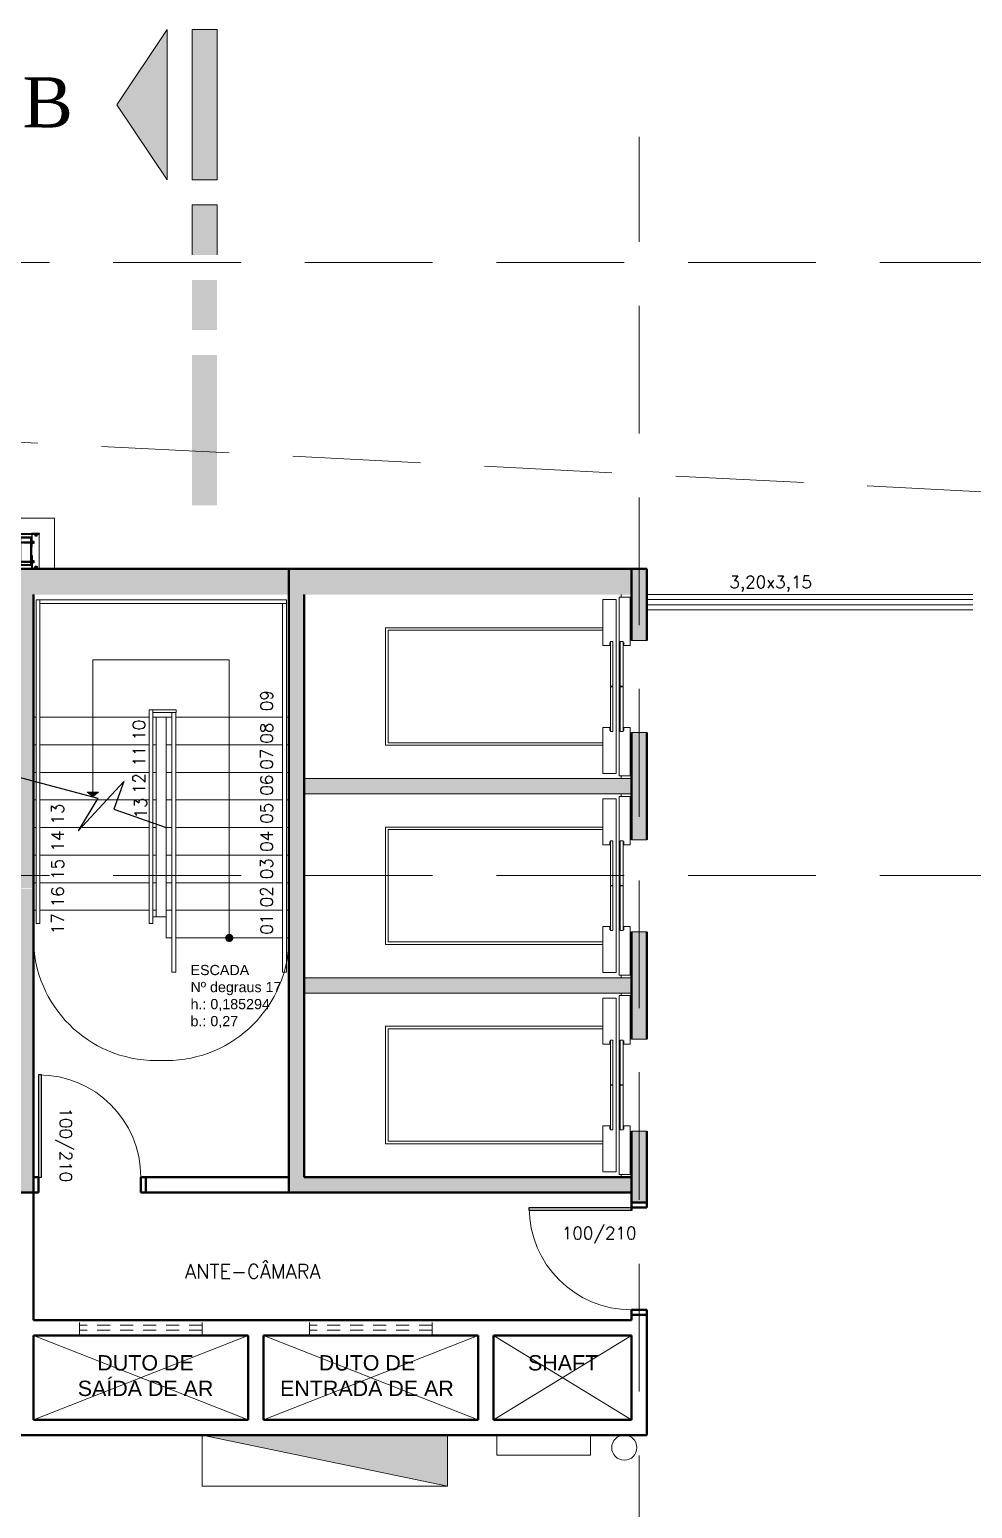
# Model space of a CAD drawing. Header units: millimetres. Extents: x 705 to 840, y 133 to 501.
# Drawn here: x 741.23 to 750.45, y 194.8 to 209.27 of the extents above; entities that cross this region are included whole.
import ezdxf

# ---------------------------------------------------------------- set-up
doc = ezdxf.new("R2010")
doc.units = ezdxf.units.MM
doc.header["$LTSCALE"] = 10
for name, pattern in [('DASHDOT', [25.4, 12.7, -6.35, 0, -6.35]), ('DASHED2', [0.375, 0.25, -0.125]), ('HIDDEN2', [0.1875, 0.125, -0.0625])]:
    doc.linetypes.add(name, pattern=pattern)
doc.layers.get('0').update_dxf_attribs({"color": 90})
doc.layers.add('ACCESORIO', color=90, linetype='Continuous')
for name, color, linetype, lineweight in [('cinza 03', 252, 'Continuous', 13), ('COTA', 90, 'Continuous', 9), ('DIMS', 90, 'Continuous', 9), ('LIFTELE', 16, 'Continuous', 20), ('linha estutura', 252, 'Continuous', 13), ('PAREDES', 50, 'Continuous', 50), ('PAREDES 2', 50, 'Continuous', 50), ('pn 02', 16, 'Continuous', 20), ('PN-01', 90, 'Continuous', 13), ('PN-03', 180, 'Continuous', 30), ('PN02', 16, 'Continuous', 20), ('recuos', 16, 'Continuous', 20), ('texto', 16, 'Continuous', 20), ('WALLS', 90, 'Continuous', 15)]:
    doc.layers.add(name, color=color, linetype=linetype, lineweight=lineweight)
doc.styles.get("Standard").update_dxf_attribs({"font": 'simplex.shx'})

# ---------------------------------------------------------------- blocks, each defined once
blk = doc.blocks.new('LIFTPLAN')
at = {"layer": 'LIFTELE', "color": 7, "linetype": 'Continuous'}
for p, q in [((-575, 0), (-575, 2125)), ((-575, 2125), (575, 2125)), ((-550, 0), (-550, 2100)), ((-550, 2100), (550, 2100)), ((550, 0), (550, 2100)), ((575, 0), (575, 2125)), ((-850, 0), (-400, 0)), ((-850, -130), (-850, 0)), ((-400, 0), (-400, -69)), ((400, 0), (850, 0)), ((400, -69), (400, 0)), ((850, 0), (850, -130)), ((850, -130), (-850, -130)), ((-2, -75), (-439, -75)), ((-439, -75), (-439, -100)), ((-439, -100), (-2, -100)), ((-400, -69), (-432, -69)), ((-2, -100), (-2, -75)), ((2, -75), (439, -75)), ((2, -100), (2, -75)), ((439, -100), (2, -100)), ((432, -69), (400, -69)), ((439, -75), (439, -100)), ((-875, -180), (-900, -180)), ((875, -160), (-875, -160)), ((-875, -160), (-875, -269)), ((-875, -269), (-400, -269)), ((-439, -170), (-2, -170)), ((-439, -200), (-439, -170)), ((-2, -200), (-439, -200)), ((-400, -206), (-432, -206)), ((-400, -269), (-400, -206)), ((-2, -170), (-2, -200)), ((439, -170), (2, -170)), ((2, -170), (2, -200)), ((2, -200), (439, -200)), ((400, -206), (400, -269)), ((432, -206), (400, -206)), ((400, -269), (875, -269)), ((439, -200), (439, -170)), ((875, -269), (875, -160)), ((900, -180), (875, -180))]:
    blk.add_line(p, q, dxfattribs=at)
blk = doc.blocks.new('BLO253')
blk.add_lwpolyline([(39.6, 2, -0.4142136), (40.6, 1, 0.4142136), (41.6, 0), (91.5, 0, 0.4142136), (92.5, 1), (92.5, 4, 0.4142136), (91.5, 5), (49.6, 5, -0.4142136), (44.6, 10), (44.6, 89, 0.4142136), (43.6, 90), (41.6, 90, 0.4142136), (40.6, 89), (40.6, 6.5, -0.4142136), (39.1, 5), (-39.1, 5, -0.4142136), (-40.6, 6.5), (-40.6, 89, 0.4142136), (-41.6, 90), (-43.6, 90, 0.4142136), (-44.6, 89), (-44.6, 10, -0.4142136), (-49.6, 5), (-91.5, 5, 0.4142136), (-92.5, 4), (-92.5, 1, 0.4142136), (-91.5, 0), (-41.6, 0, 0.4142136), (-40.6, 1, -0.4142136), (-39.6, 2)], format="xyb", close=True)
blk = doc.blocks.new('CAB-BUL')
for p, q in [((-6, 11), (6, 11)), ((-4, 2), (-4, 9)), ((-4, 1), (-4, 2)), ((4, 2), (4, 9)), ((4, 1), (4, 2))]:
    blk.add_line(p, q)
blk.add_lwpolyline([(-9, 1), (9, 1), (9, 0), (-9, 0)], close=True)
blk.add_lwpolyline([(8, 9, 0.888889), (4, 9, 0.50025), (-4, 9, 0.88987), (-8, 9), (-8, 2), (8, 2)], format="xyb", close=True)
blk = doc.blocks.new('TUERCA')
for p, q in [((-7, -2), (7, -2)), ((7, -10), (-7, -10)), ((-5, -11), (3, -10)), ((-5, -12), (4, -11)), ((-5, -13), (4, -12)), ((-5, -14), (4, -13)), ((-5, -16), (4, -14)), ((-4, -8), (-4, -3)), ((-3, -16), (4, -16)), ((4, -3), (4, -8))]:
    blk.add_line(p, q)
blk.add_lwpolyline([(-9, 0), (9, 0), (9, -2), (-9, -2)], close=True)
blk.add_lwpolyline([(-4, -8, -0.666895), (-9, -8), (-9, -3, -0.666895), (-4, -3, -0.349005), (4, -3, -0.666667), (9, -3), (9, -8, -0.666667), (4, -8, -0.349005)], format="xyb", close=True)
blk.add_lwpolyline([(-4, -10), (-3, -10), (-5, -11), (-3, -11), (-5, -12), (-3, -12), (-5, -13), (-3, -14), (-5, -14), (-3, -15), (-5, -16), (-3, -16), (3, -16), (4, -16), (3, -15), (4, -14), (3, -14), (4, -13), (3, -13), (4, -12), (3, -11), (4, -11), (3, -10), (4, -10)])
blk = doc.blocks.new('fixação madeira')
at = {"layer": 'ACCESORIO'}
for p, q in [((-0.052, -0.063), (-0.05, -0.076)), ((-0.05, -0.063), (-0.048, -0.076)), ((-0.048, -0.063), (-0.047, -0.076)), ((-0.047, -0.063), (-0.045, -0.076)), ((-0.045, -0.063), (-0.043, -0.076)), ((-0.043, -0.063), (-0.041, -0.076)), ((-0.041, -0.063), (-0.039, -0.076)), ((-0.039, -0.063), (-0.038, -0.076)), ((-0.038, -0.063), (-0.036, -0.076)), ((-0.036, -0.063), (-0.034, -0.076)), ((-0.034, -0.063), (-0.032, -0.076)), ((-0.032, -0.063), (-0.03, -0.076)), ((-0.03, -0.063), (-0.029, -0.076)), ((-0.029, -0.063), (-0.027, -0.076)), ((-0.027, -0.063), (-0.025, -0.076)), ((-0.025, -0.063), (-0.023, -0.076)), ((-0.023, -0.063), (-0.021, -0.076)), ((-0.021, -0.063), (-0.02, -0.076)), ((-0.02, -0.063), (-0.018, -0.076)), ((-0.018, -0.063), (-0.016, -0.076)), ((-0.016, -0.063), (-0.014, -0.076)), ((-0.014, -0.063), (-0.012, -0.076)), ((-0.012, -0.076), (-0.012, -0.063)), ((-0.052, -0.251), (-0.05, -0.264)), ((-0.05, -0.251), (-0.048, -0.264)), ((-0.048, -0.251), (-0.047, -0.264)), ((-0.047, -0.251), (-0.045, -0.264)), ((-0.045, -0.251), (-0.043, -0.264)), ((-0.043, -0.251), (-0.041, -0.264)), ((-0.041, -0.251), (-0.039, -0.264)), ((-0.039, -0.251), (-0.038, -0.264)), ((-0.038, -0.251), (-0.036, -0.264)), ((-0.036, -0.251), (-0.034, -0.264)), ((-0.034, -0.251), (-0.032, -0.264)), ((-0.032, -0.251), (-0.03, -0.264)), ((-0.03, -0.251), (-0.029, -0.264)), ((-0.029, -0.251), (-0.027, -0.264)), ((-0.027, -0.251), (-0.025, -0.264)), ((-0.025, -0.251), (-0.023, -0.264)), ((-0.023, -0.251), (-0.021, -0.264)), ((-0.021, -0.251), (-0.02, -0.264)), ((-0.02, -0.251), (-0.018, -0.264)), ((-0.018, -0.251), (-0.016, -0.264)), ((-0.016, -0.251), (-0.014, -0.264)), ((-0.014, -0.251), (-0.012, -0.264)), ((-0.012, -0.264), (-0.012, -0.251))]:
    blk.add_line(p, q, dxfattribs=at)
for points in [[(-0.06, -0.034), (0.057, -0.034), (0.057, -0.308), (-0.06, -0.308)], [(-0.052, -0.042), (0.049, -0.042), (0.049, -0.3), (-0.052, -0.3)]]:
    blk.add_lwpolyline(points, close=True, dxfattribs=at)
for points in [[(0.049, -0.063), (-0.014, -0.063), (-0.015, -0.066), (-0.016, -0.063), (-0.017, -0.066), (-0.018, -0.063), (-0.018, -0.066), (-0.02, -0.063), (-0.02, -0.066), (-0.021, -0.063), (-0.022, -0.066), (-0.023, -0.063), (-0.024, -0.066), (-0.025, -0.063), (-0.026, -0.066), (-0.027, -0.063), (-0.027, -0.066), (-0.029, -0.063), (-0.029, -0.066), (-0.03, -0.063), (-0.031, -0.066), (-0.032, -0.063), (-0.033, -0.066), (-0.034, -0.063), (-0.035, -0.066), (-0.036, -0.063), (-0.036, -0.066), (-0.038, -0.063), (-0.038, -0.066), (-0.039, -0.063), (-0.04, -0.066), (-0.041, -0.063), (-0.042, -0.066), (-0.043, -0.063), (-0.044, -0.066), (-0.045, -0.063), (-0.045, -0.066), (-0.047, -0.063), (-0.047, -0.066), (-0.048, -0.063), (-0.049, -0.066), (-0.05, -0.063), (-0.051, -0.066), (-0.052, -0.063)], [(-0.052, -0.076), (-0.051, -0.074), (-0.05, -0.076), (-0.05, -0.074), (-0.048, -0.076), (-0.048, -0.074), (-0.047, -0.076), (-0.046, -0.074), (-0.045, -0.076), (-0.044, -0.074), (-0.043, -0.076), (-0.042, -0.074), (-0.041, -0.076), (-0.041, -0.074), (-0.039, -0.076), (-0.039, -0.074), (-0.038, -0.076), (-0.037, -0.074), (-0.036, -0.076), (-0.035, -0.074), (-0.034, -0.076), (-0.033, -0.074), (-0.032, -0.076), (-0.032, -0.074), (-0.03, -0.076), (-0.03, -0.074), (-0.029, -0.076), (-0.028, -0.074), (-0.027, -0.076), (-0.026, -0.074), (-0.025, -0.076), (-0.024, -0.074), (-0.023, -0.076), (-0.023, -0.074), (-0.021, -0.076), (-0.021, -0.074), (-0.02, -0.076), (-0.019, -0.074), (-0.018, -0.076), (-0.017, -0.074), (-0.016, -0.076), (-0.015, -0.074), (-0.014, -0.076), (-0.014, -0.074), (-0.012, -0.076), (0.049, -0.076)], [(0.049, -0.251), (-0.014, -0.251), (-0.015, -0.253), (-0.016, -0.251), (-0.017, -0.253), (-0.018, -0.251), (-0.018, -0.253), (-0.02, -0.251), (-0.02, -0.253), (-0.021, -0.251), (-0.022, -0.253), (-0.023, -0.251), (-0.024, -0.253), (-0.025, -0.251), (-0.026, -0.253), (-0.027, -0.251), (-0.027, -0.253), (-0.029, -0.251), (-0.029, -0.253), (-0.03, -0.251), (-0.031, -0.253), (-0.032, -0.251), (-0.033, -0.253), (-0.034, -0.251), (-0.035, -0.253), (-0.036, -0.251), (-0.036, -0.253), (-0.038, -0.251), (-0.038, -0.253), (-0.039, -0.251), (-0.04, -0.253), (-0.041, -0.251), (-0.042, -0.253), (-0.043, -0.251), (-0.044, -0.253), (-0.045, -0.251), (-0.045, -0.253), (-0.047, -0.251), (-0.047, -0.253), (-0.048, -0.251), (-0.049, -0.253), (-0.05, -0.251), (-0.051, -0.253), (-0.052, -0.251)], [(-0.052, -0.264), (-0.051, -0.262), (-0.05, -0.264), (-0.05, -0.262), (-0.048, -0.264), (-0.048, -0.262), (-0.047, -0.264), (-0.046, -0.262), (-0.045, -0.264), (-0.044, -0.262), (-0.043, -0.264), (-0.042, -0.262), (-0.041, -0.264), (-0.041, -0.262), (-0.039, -0.264), (-0.039, -0.262), (-0.038, -0.264), (-0.037, -0.262), (-0.036, -0.264), (-0.035, -0.262), (-0.034, -0.264), (-0.033, -0.262), (-0.032, -0.264), (-0.032, -0.262), (-0.03, -0.264), (-0.03, -0.262), (-0.029, -0.264), (-0.028, -0.262), (-0.027, -0.264), (-0.026, -0.262), (-0.025, -0.264), (-0.024, -0.262), (-0.023, -0.264), (-0.023, -0.262), (-0.021, -0.264), (-0.021, -0.262), (-0.02, -0.264), (-0.019, -0.262), (-0.018, -0.264), (-0.017, -0.262), (-0.016, -0.264), (-0.015, -0.262), (-0.014, -0.264), (-0.014, -0.262), (-0.012, -0.264), (0.049, -0.264)]]:
    blk.add_lwpolyline(points, dxfattribs=at)
at = {"layer": 'ACCESORIO', "xscale": 0.001440000000002328, "yscale": 0.001440000000002328, "zscale": 0.00144, "rotation": 180}
blk.add_blockref('BLO253', (-0.001, 0.001), dxfattribs=at)
at = {"layer": 'ACCESORIO', "linetype": 'Continuous', "xscale": 0.001440000000002328, "yscale": 0.001440000000002328, "zscale": 0.00144}
for name, p, rotation in [('CAB-BUL', (-0.105, -0.006), 180), ('TUERCA', (-0.066, -0.07), 270), ('CAB-BUL', (0.063, -0.07), 270), ('CAB-BUL', (0.1, -0.006), 180), ('CAB-BUL', (0.063, -0.258), 270)]:
    blk.add_blockref(name, p, dxfattribs=dict(at, rotation=rotation))
at = {"layer": 'ACCESORIO', "xscale": -0.001440000000002328, "yscale": 0.001440000000002328, "zscale": 0.00144}
blk.add_blockref('BLO253', (-0.001, -0.345), dxfattribs=at)
at = {"layer": 'ACCESORIO', "color": 252, "linetype": 'Continuous', "xscale": 0.001440000000002328, "yscale": 0.001440000000002328, "zscale": 0.00144, "rotation": 270}
blk.add_blockref('TUERCA', (-0.066, -0.258), dxfattribs=at)
at = {"layer": 'ACCESORIO', "linetype": 'Continuous', "xscale": -0.001440000000002328, "yscale": 0.001440000000002328, "zscale": 0.00144}
for p in [(-0.105, -0.338), (0.1, -0.338)]:
    blk.add_blockref('CAB-BUL', p, dxfattribs=at)

msp = doc.modelspace()

# ---------------------------------------------------------------- hatches: boundary and pattern name
at = {"layer": 'cinza 03'}
h = msp.add_hatch(color=256, dxfattribs=at)
h.paths.add_polyline_path([(741.266, 200.864), (741.191, 200.864), (741.191, 197.894), (741.266, 197.894)])
h.paths.add_polyline_path([(741.191, 200.864), (741.116, 200.864), (741.116, 197.894), (741.191, 197.894)])
h.paths.add_polyline_path([(741.191, 203.744), (741.116, 203.744), (741.116, 201.124), (741.191, 201.124)])
h.paths.add_polyline_path([(741.266, 202.235), (741.266, 203.744), (741.191, 203.744), (741.191, 201.124), (741.266, 201.124)])
h.paths.add_polyline_path([(743.766, 203.994), (741.191, 203.994), (741.191, 203.744), (743.766, 203.744)])
h.paths.add_polyline_path([(741.191, 203.994), (741.116, 203.994), (741.116, 203.744), (741.191, 203.744)])
h.paths.add_polyline_path([(755.916, 203.894), (753.316, 203.894), (753.316, 203.744), (755.766, 203.744), (755.766, 202.035), (755.766, 200.994), (755.916, 200.994)])
h.paths.add_polyline_path([(755.916, 200.994), (755.766, 200.994), (755.766, 197.894), (755.916, 197.894)])
h = msp.add_hatch(color=256, dxfattribs=at)
h.paths.add_polyline_path([(747.116, 203.994), (743.766, 203.994), (743.766, 203.744), (747.116, 203.744)])
h.paths.add_polyline_path([(747.266, 203.994), (747.191, 203.994), (747.191, 203.744), (747.266, 203.744)])
h.paths.add_polyline_path([(747.191, 203.994), (747.116, 203.994), (747.116, 203.744), (747.191, 203.744)])
h = msp.add_hatch(color=256, dxfattribs=at)
h.paths.add_polyline_path([(743.916, 200.994), (743.766, 200.994), (743.766, 197.894), (747.116, 197.894), (747.116, 198.044), (743.916, 198.044)])
h.paths.add_polyline_path([(743.916, 203.744), (743.766, 203.744), (743.766, 200.994), (743.916, 200.994)])
h.paths.add_polyline_path([(747.116, 201.944), (743.916, 201.944), (743.916, 201.794), (747.116, 201.794)])
h.paths.add_polyline_path([(747.116, 199.994), (743.916, 199.994), (743.916, 199.844), (747.116, 199.844)], flags=17)
h.paths.add_polyline_path([(747.191, 198.494), (747.116, 198.494), (747.116, 198.044), (747.116, 197.894), (747.116, 197.795), (747.191, 197.795)])
h.paths.add_polyline_path([(747.266, 198.494), (747.191, 198.494), (747.191, 197.795), (747.266, 197.795), (747.266, 197.894)])
h.paths.add_polyline_path([(747.266, 200.444), (747.191, 200.444), (747.191, 199.394), (747.266, 199.394)])
h.paths.add_polyline_path([(747.191, 200.444), (747.116, 200.444), (747.116, 199.994), (747.116, 199.394), (747.191, 199.394)])
h.paths.add_polyline_path([(747.266, 202.394), (747.191, 202.394), (747.191, 201.344), (747.266, 201.344)])
h.paths.add_polyline_path([(747.191, 202.394), (747.116, 202.394), (747.116, 201.944), (747.116, 201.344), (747.191, 201.344)])
h.paths.add_polyline_path([(747.266, 203.744), (747.191, 203.744), (747.191, 203.294), (747.266, 203.294)])
h.paths.add_polyline_path([(747.191, 203.744), (747.116, 203.744), (747.116, 203.294), (747.191, 203.294)])
at = {"layer": 'cinza 03', "linetype": 'DASHDOT'}
h = msp.add_hatch(color=256, dxfattribs=at)
h.paths.add_polyline_path([(741.191, 201.124), (741.116, 201.124), (741.116, 200.994), (741.191, 200.994)])
h.paths.add_polyline_path([(741.266, 201.124), (741.191, 201.124), (741.191, 200.994), (741.266, 200.994)])
h.paths.add_polyline_path([(741.266, 200.994), (741.191, 200.994), (741.191, 200.868), (741.266, 200.868)])
h.paths.add_polyline_path([(741.191, 200.994), (741.116, 200.994), (741.116, 200.868), (741.191, 200.868)])
at = {"layer": 'cinza 03'}
msp.add_hatch(color=256, dxfattribs=at).paths.add_polyline_path([(742.916, 195.519), (745.316, 195.019), (745.316, 195.519)])
at = {"layer": 'PN-01', "ltscale": 0.05}
h = msp.add_hatch(color=256, dxfattribs=at)
h.paths.add_polyline_path([(742.083, 208.537), (742.573, 209.272), (742.573, 207.802)])
h.paths.add_polyline_path([(742.818, 207.802), (742.818, 209.272), (743.063, 209.272), (743.063, 207.802)])
h.paths.add_polyline_path([(742.818, 207.067), (742.818, 207.557), (743.063, 207.557), (743.063, 207.067)])
h.paths.add_polyline_path([(742.818, 206.332), (742.818, 206.822), (743.063, 206.822), (743.063, 206.332)])
h.paths.add_polyline_path([(742.818, 205.364), (742.818, 206.087), (743.063, 206.087), (743.063, 205.364)])
h.paths.add_polyline_path([(742.818, 204.617), (742.818, 205.364), (743.063, 205.364), (743.063, 204.617)])
at = {"layer": 'PN-01'}
msp.add_hatch(color=256, dxfattribs=at).paths.add_polyline_path([(741.846, 201.769), (741.902, 201.811), (741.791, 201.811)])

# ---------------------------------------------------------------- linework, layer by layer
at = {"layer": 'cinza 03'}
for p, q in [((742.566, 199.184), (742.466, 199.184)), ((741.266, 196.494), (743.366, 195.669)), ((743.366, 196.494), (741.266, 195.669)), ((743.516, 196.494), (745.616, 195.669)), ((745.616, 196.494), (743.516, 195.669)), ((745.766, 196.494), (747.116, 195.669)), ((745.766, 195.669), (747.116, 196.494)), ((742.916, 195.519), (742.916, 195.019)), ((745.316, 195.019), (742.916, 195.519)), ((745.316, 195.519), (745.316, 195.019)), ((742.916, 195.019), (745.316, 195.019))]:
    msp.add_line(p, q, dxfattribs=at)
msp.add_lwpolyline([(745.801, 195.519), (746.717, 195.519), (746.717, 195.322), (745.801, 195.322)], close=True, dxfattribs=at)
msp.add_circle((747.047, 195.396), 0.123, dxfattribs=at)
for centre, radius, start, end in [((742.466, 200.384), 1.2, 180, 270), ((742.566, 200.384), 1.2, 270, 360), ((741.316, 198.044), 1, 0, 90), ((747.116, 197.745), 1, 180, 270)]:
    msp.add_arc(centre, radius, start, end, dxfattribs=at)
at = {"layer": 'linha estutura', "linetype": 'DASHED2', "ltscale": 0.5}
for p, q in [((747.191, 179.07), (747.191, 208.223)), ((723.297, 206.994), (767.656, 206.994)), ((723.297, 200.994), (767.656, 200.994))]:
    msp.add_line(p, q, dxfattribs=at)
at = {"layer": 'PAREDES', "linetype": 'Continuous'}
for p, q in [((743.766, 203.994), (743.766, 197.894)), ((741.266, 203.744), (741.266, 202.035)), ((743.916, 203.744), (743.916, 198.044)), ((741.266, 202.035), (741.266, 200.837))]:
    msp.add_line(p, q, dxfattribs=at)
at = {"layer": 'PAREDES'}
for p, q in [((741.266, 202.235), (741.266, 197.894)), ((741.266, 197.894), (741.266, 202.235)), ((741.316, 198.044), (741.266, 198.044)), ((741.316, 197.894), (741.316, 198.044)), ((741.316, 197.894), (741.316, 198.044)), ((742.316, 197.894), (742.316, 198.044)), ((742.316, 197.894), (742.316, 198.044)), ((742.316, 197.894), (742.316, 198.044)), ((743.766, 198.044), (742.316, 198.044)), ((742.366, 197.894), (742.366, 198.044)), ((741.316, 197.894), (741.116, 197.894)), ((743.766, 197.894), (742.316, 197.894)), ((747.266, 197.795), (747.116, 197.795)), ((747.266, 197.745), (747.116, 197.745)), ((747.266, 197.745), (747.116, 197.745)), ((747.266, 196.745), (747.116, 196.745)), ((747.266, 196.745), (747.116, 196.745)), ((747.266, 196.745), (747.116, 196.745)), ((747.266, 196.695), (747.116, 196.695))]:
    msp.add_line(p, q, dxfattribs=at)
at = {"layer": 'PAREDES 2'}
for p, q in [((747.116, 203.994), (747.116, 203.294)), ((747.266, 203.994), (747.266, 203.294)), ((741.266, 203.744), (741.266, 196.644)), ((747.116, 202.394), (747.116, 201.344)), ((747.266, 202.394), (747.266, 201.344)), ((747.116, 200.444), (747.116, 199.394)), ((747.266, 200.444), (747.266, 199.394)), ((747.116, 198.494), (747.116, 197.894)), ((747.266, 198.494), (747.266, 197.894)), ((743.916, 198.044), (747.116, 198.044)), ((743.766, 197.894), (747.116, 197.894)), ((747.116, 197.894), (747.116, 197.715)), ((747.266, 197.894), (747.266, 197.745)), ((747.116, 196.745), (747.116, 196.644)), ((747.266, 196.745), (747.266, 195.519)), ((741.266, 196.644), (747.116, 196.644)), ((741.266, 196.494), (743.366, 196.494)), ((741.266, 196.494), (741.266, 195.669)), ((743.366, 196.494), (743.366, 195.669)), ((743.516, 196.494), (745.616, 196.494)), ((743.516, 196.494), (743.516, 195.669)), ((745.616, 196.494), (745.616, 195.669)), ((745.766, 196.494), (745.766, 195.669)), ((745.766, 196.494), (747.116, 196.494)), ((747.116, 196.494), (747.116, 195.669)), ((741.266, 195.669), (743.366, 195.669)), ((743.516, 195.669), (745.616, 195.669)), ((745.766, 195.669), (747.116, 195.669)), ((740.966, 195.519), (747.266, 195.519))]:
    msp.add_line(p, q, dxfattribs=at)
msp.add_lwpolyline([(747.266, 203.994), (741.116, 203.994)], dxfattribs=at)
at = {"layer": 'pn 02', "ltscale": 0.05}
for q in [(742.083, 208.537), (742.573, 207.802), (742.573, 207.802)]:
    msp.add_line((742.573, 209.272), q, dxfattribs=at)
at = {"layer": 'pn 02'}
for p, q in [((742.573, 207.802), (742.573, 209.272)), ((742.818, 207.802), (742.818, 209.272)), ((742.818, 209.272), (743.063, 209.272)), ((743.063, 209.272), (743.063, 207.802)), ((743.063, 207.802), (742.818, 207.802)), ((743.063, 207.557), (742.818, 207.557)), ((742.818, 207.067), (742.818, 207.557)), ((743.063, 207.557), (743.063, 207.067)), ((741.473, 204.491), (735.316, 204.491)), ((741.473, 204.491), (741.473, 203.994)), ((741.323, 204.341), (735.316, 204.341)), ((741.323, 204.341), (741.323, 203.994)), ((741.266, 202.544), (741.292, 202.544)), ((741.33, 202.544), (742.397, 202.544)), ((742.435, 202.544), (742.466, 202.544)), ((742.466, 201.488), (742.466, 202.544)), ((742.466, 202.544), (742.566, 202.544)), ((742.566, 200.589), (742.566, 202.544)), ((742.566, 202.544), (742.621, 202.544)), ((742.66, 202.544), (743.704, 202.544)), ((743.742, 202.544), (743.766, 202.544)), ((741.266, 202.274), (741.292, 202.274)), ((741.33, 202.274), (742.397, 202.274)), ((742.435, 202.274), (742.466, 202.274)), ((742.566, 202.274), (742.621, 202.274)), ((742.66, 202.274), (743.704, 202.274)), ((743.742, 202.274), (743.766, 202.274)), ((741.266, 202.004), (741.292, 202.004)), ((741.33, 202.004), (742.397, 202.004)), ((742.435, 202.004), (742.466, 202.004)), ((742.566, 202.004), (742.621, 202.004)), ((742.66, 202.004), (743.704, 202.004)), ((743.742, 202.004), (743.766, 202.004)), ((741.886, 201.734), (742.397, 201.734)), ((742.435, 201.734), (742.466, 201.734)), ((742.566, 201.734), (742.621, 201.734)), ((742.66, 201.734), (743.704, 201.734)), ((743.742, 201.734), (743.766, 201.734)), ((742.566, 201.464), (742.621, 201.464)), ((742.66, 201.464), (743.704, 201.464)), ((743.742, 201.464), (743.766, 201.464)), ((742.566, 201.194), (742.621, 201.194)), ((742.66, 201.194), (743.704, 201.194)), ((743.742, 201.194), (743.766, 201.194)), ((742.566, 200.924), (742.621, 200.924)), ((742.66, 200.924), (743.704, 200.924)), ((743.742, 200.924), (743.766, 200.924)), ((742.466, 200.589), (742.566, 200.589)), ((742.566, 200.654), (742.621, 200.654)), ((742.566, 200.384), (742.566, 200.589)), ((742.66, 200.654), (743.704, 200.654)), ((743.742, 200.654), (743.766, 200.654)), ((742.566, 200.384), (742.621, 200.384)), ((742.66, 200.384), (743.704, 200.384)), ((743.742, 200.384), (743.766, 200.384))]:
    msp.add_line(p, q, dxfattribs=at)
for points in [[(741.292, 203.693), (743.742, 203.693), (743.742, 203.655), (741.33, 203.655)], [(741.292, 203.693), (741.292, 201.913)], [(741.33, 201.904), (741.33, 203.693)], [(743.742, 203.693), (743.742, 200.05), (743.704, 200.05), (743.704, 203.655)], [(742.397, 202.591), (742.397, 202.617), (742.661, 202.617), (742.661, 202.591), (742.435, 202.591)], [(742.397, 202.617), (742.397, 201.514)], [(742.435, 201.499), (742.435, 202.617)], [(742.66, 202.591), (742.66, 200.05), (742.621, 200.05), (742.621, 202.591)]]:
    msp.add_lwpolyline(points, dxfattribs=at)
at = {"layer": 'PN-01', "ltscale": 0.05}
msp.add_line((742.083, 208.537), (742.573, 207.802), dxfattribs=at)
at = {"layer": 'PN-01'}
for p, q in [((750.456, 203.744), (747.266, 203.744)), ((750.456, 203.694), (747.266, 203.694)), ((750.456, 203.644), (747.266, 203.644)), ((750.456, 203.594), (747.266, 203.594)), ((743.182, 203.106), (741.846, 203.106)), ((741.846, 203.106), (741.846, 201.766)), ((743.182, 200.384), (743.182, 203.106)), ((741.266, 201.734), (741.292, 201.734)), ((741.33, 201.734), (741.886, 201.734)), ((741.266, 201.464), (741.292, 201.464)), ((741.33, 201.464), (742.397, 201.464)), ((742.435, 201.464), (742.466, 201.464)), ((742.466, 201.488), (742.466, 200.589)), ((741.266, 201.194), (741.292, 201.194)), ((741.33, 201.194), (742.397, 201.194)), ((742.435, 201.194), (742.466, 201.194)), ((741.266, 200.924), (741.292, 200.924)), ((741.33, 200.924), (742.397, 200.924)), ((742.435, 200.924), (742.466, 200.924)), ((741.266, 200.654), (741.292, 200.654)), ((741.33, 200.654), (742.397, 200.654)), ((742.435, 200.654), (742.466, 200.654)), ((742.435, 200.589), (742.466, 200.589))]:
    msp.add_line(p, q, dxfattribs=at)
for points in [[(741.33, 201.904), (741.33, 200.525), (741.292, 200.525), (741.292, 201.914)], [(742.435, 201.499), (742.435, 200.525), (742.397, 200.525), (742.397, 201.514)]]:
    msp.add_lwpolyline(points, dxfattribs=at)
msp.add_lwpolyline([(741.846, 201.769), (741.902, 201.811), (741.791, 201.811)], close=True, dxfattribs=at)
at = {"layer": 'PN-01', "const_width": 0.04}
msp.add_lwpolyline([(743.162, 200.384, 1), (743.202, 200.384, 1)], format="xyb", close=True, dxfattribs=at)
at = {"layer": 'PN-03'}
msp.add_lwpolyline([(740.955, 202.004), (741.897, 201.752), (741.704, 201.431), (742.149, 201.913), (742.053, 201.643), (742.566, 201.464)], dxfattribs=at)
for points in [[(741.316, 198.044), (741.346, 198.044), (741.346, 199.044), (741.316, 199.044)], [(747.116, 197.745), (747.116, 197.715), (746.116, 197.715), (746.116, 197.745)]]:
    msp.add_lwpolyline(points, close=True, dxfattribs=at)
at = {"layer": 'PN02', "linetype": 'HIDDEN2', "ltscale": 0.1}
for p, q in [((741.716, 196.494), (741.716, 196.644)), ((742.916, 196.594), (741.716, 196.594)), ((742.916, 196.544), (741.716, 196.544)), ((742.916, 196.494), (742.916, 196.644)), ((743.966, 196.494), (743.966, 196.644)), ((745.166, 196.594), (743.966, 196.594)), ((745.166, 196.544), (743.966, 196.544)), ((745.166, 196.494), (745.166, 196.644))]:
    msp.add_line(p, q, dxfattribs=at)
at = {"layer": 'recuos', "linetype": 'DASHED2', "ltscale": 0.5}
msp.add_line((786.249, 202.908), (737.445, 205.425), dxfattribs=at)
at = {"layer": 'WALLS', "linetype": 'Continuous'}
for p, q in [((747.116, 203.294), (747.116, 203.744)), ((747.116, 203.294), (747.266, 203.294)), ((747.116, 201.944), (747.116, 202.394)), ((747.266, 202.394), (747.116, 202.394)), ((747.116, 201.944), (743.916, 201.944)), ((747.116, 201.794), (743.916, 201.794)), ((747.116, 201.794), (747.116, 201.344)), ((747.266, 201.344), (747.116, 201.344)), ((747.116, 200.444), (747.266, 200.444)), ((747.116, 200.444), (747.116, 199.994)), ((743.916, 199.994), (747.116, 199.994)), ((743.916, 199.844), (747.116, 199.844)), ((747.116, 199.394), (747.116, 199.844)), ((747.116, 199.394), (747.266, 199.394)), ((747.116, 198.044), (747.116, 198.494)), ((747.266, 198.494), (747.116, 198.494))]:
    msp.add_line(p, q, dxfattribs=at)

# ---------------------------------------------------------------- block references
at = {"layer": 'cinza 03', "xscale": -1, "rotation": 180}
msp.add_blockref('fixação madeira', (741.192, 203.996), dxfattribs=at)
at = {"layer": 'DIMS', "yscale": 0.001, "zscale": 0.001, "rotation": 90}
for p, xscale in [((746.836, 202.844), 0.001), ((746.836, 200.894), -0.001), ((746.836, 198.944), 0.001)]:
    msp.add_blockref('LIFTPLAN', p, dxfattribs=dict(at, xscale=xscale))

# ---------------------------------------------------------------- texts
at = {"layer": 'COTA'}
for s, insert, char_height, width, attachment_point in [('{\\fArial|b0|i0|c0|p34;ESCADA\\PNº degraus 17\\Ph.: 0,185294\\Pb.: 0,27}', (742.803, 199.501), 0.1, 1.367, 7), ('{\\fArial|b0|i0|c0|p34;DUTO DE SAÍDA DE AR}', (742.363, 196.301), 0.15, 1.506, 2), ('{\\fArial|b0|i0|c0|p34;DUTO DE ENTRADA DE AR}', (744.529, 196.301), 0.15, 1.77087, 2), ('{\\fArial|b0|i0|c0|p34;SHAFT}', (746.448, 196.301), 0.15, 1.771, 2)]:
    msp.add_mtext(s, dxfattribs=dict(at, insert=insert, char_height=char_height, width=width, attachment_point=attachment_point))
at = {"layer": 'pn 02', "ltscale": 0.05, "insert": (741.159, 208.313), "char_height": 0.49, "width": 3.68578, "attachment_point": 7}
msp.add_mtext('{\\fTimes New Roman|b0|i0|c0|p18;B}', dxfattribs=at)
at = {"layer": 'texto'}
for s, height, p in [('3,20x3,15', 0.12, (748.075, 203.806)), ('100/210', 0.12, (746.436, 197.435)), ('ANTE-CÂMARA', 0.14, (742.749, 197.05))]:
    msp.add_text(s, height=height, dxfattribs=at).set_placement(p)
for s, rotation, p in [('09', 90, (743.607, 202.602)), ('10', 90, (742.36, 202.313)), ('08', 90, (743.607, 202.284)), ('11', 90, (742.36, 202.059)), ('07', 90, (743.607, 202.03)), ('12', 90, (742.36, 201.791)), ('06', 90, (743.607, 201.776)), ('13', 90, (742.374, 201.551)), ('13', 90, (741.563, 201.492)), ('05', 90, (743.607, 201.501)), ('14', 90, (741.563, 201.229)), ('04', 90, (743.607, 201.226)), ('15', 90, (741.563, 200.952)), ('03', 90, (743.607, 200.958)), ('16', 90, (741.563, 200.682)), ('02', 90, (743.607, 200.683)), ('17', 90, (741.563, 200.419)), ('01', 90, (743.607, 200.415)), ('100/210', 270, (741.523, 198.724))]:
    msp.add_text(s, height=0.12, rotation=rotation, dxfattribs=at).set_placement(p)

doc.saveas('drawing.dxf')
